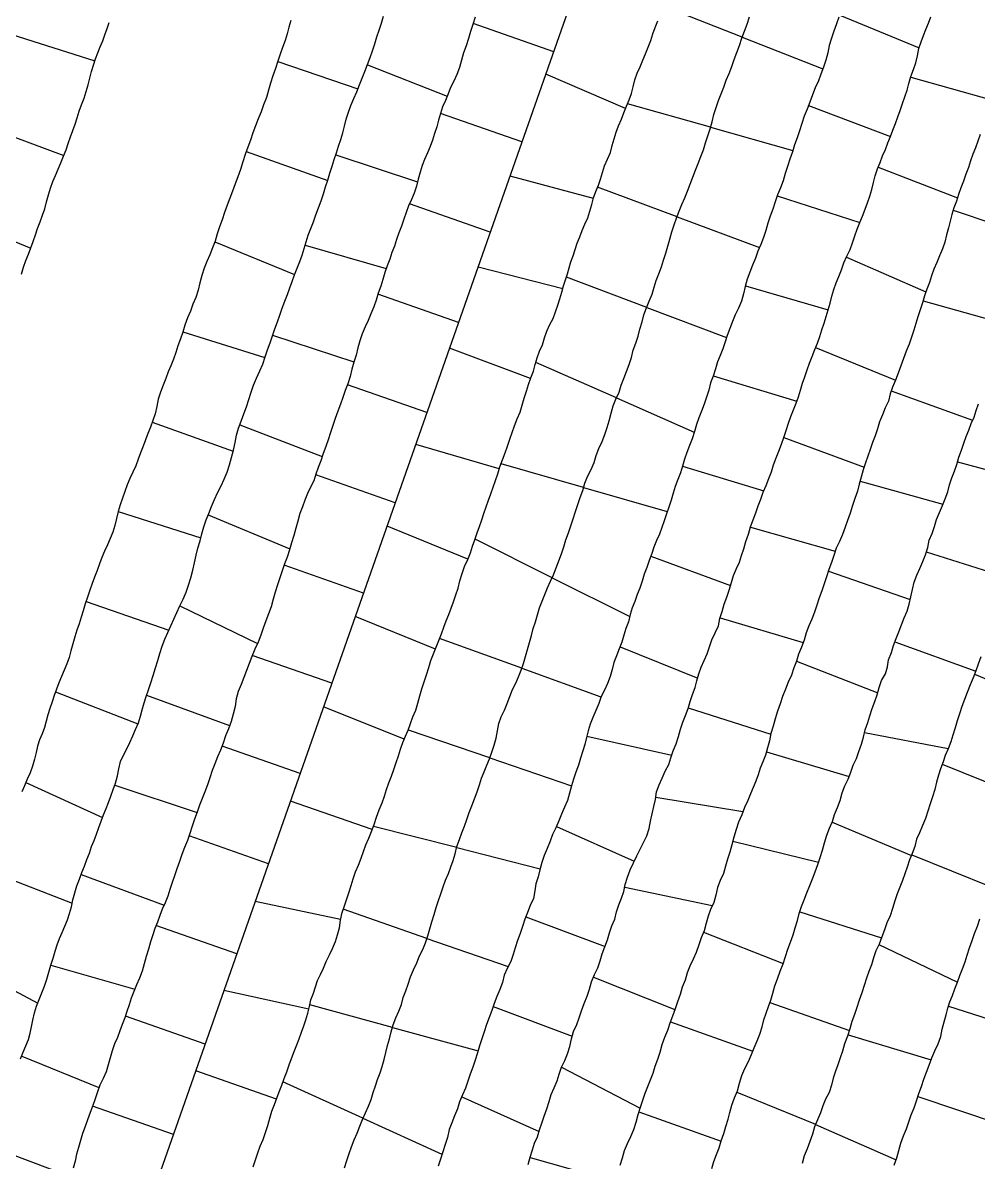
# Model space of a CAD drawing. Extents: x 703186 to 703989, y 1560402 to 1561368.
# Drawn here: x 703663.5 to 703713.5, y 1560472.9 to 1560532.5 of the extents above; entities that cross this region are included whole.
import ezdxf

# ---------------------------------------------------------------- set-up
doc = ezdxf.new("R2010")
doc.units = 0
doc.layers.add('10124_2002_REAL', color=30, linetype='Continuous')
doc.layers.add('AGROCAD PLL', color=7, linetype='Continuous')

msp = doc.modelspace()

# ---------------------------------------------------------------- linework, layer by layer
at = {"layer": '10124_2002_REAL'}
for points in [[(703658.1094, 1560436.6148), (703714.2042, 1560596.3042)], [(703663.3751, 1560478.3116), (703663.5139, 1560478.6504), (703663.649, 1560478.9878), (703663.7787, 1560479.3167), (703663.8746, 1560479.6564), (703663.942, 1560479.9863), (703664.0176, 1560480.3326), (703664.0977, 1560480.7073), (703664.2117, 1560481.0592), (703664.3369, 1560481.413), (703664.4806, 1560481.7644), (703664.6142, 1560482.1136), (703664.7392, 1560482.4634), (703664.8543, 1560482.8333), (703664.9613, 1560483.2053), (703665.0703, 1560483.5703), (703665.185, 1560483.9336), (703665.2886, 1560484.2705), (703665.4142, 1560484.5989), (703665.5542, 1560484.9186), (703665.6904, 1560485.2374), (703665.8207, 1560485.5757), (703665.9364, 1560485.9097), (703666.0327, 1560486.2575), (703666.11, 1560486.6237), (703666.2141, 1560486.9897), (703666.312, 1560487.3441), (703666.452, 1560487.6942), (703666.58, 1560488.041), (703666.7074, 1560488.3882), (703666.8425, 1560488.7251), (703666.9685, 1560489.0674), (703667.0771, 1560489.4003), (703667.218, 1560489.7251), (703667.3461, 1560490.0578), (703667.465, 1560490.397), (703667.5843, 1560490.7293), (703667.7041, 1560491.0561), (703667.8401, 1560491.3933), (703667.9652, 1560491.7029), (703668.0926, 1560492.0393), (703668.2181, 1560492.3857), (703668.3318, 1560492.7281), (703668.4408, 1560493.1009), (703668.517, 1560493.4774), (703668.5949, 1560493.8453), (703668.7546, 1560494.1843), (703668.9277, 1560494.5104), (703669.0763, 1560494.8488), (703669.2452, 1560495.1959), (703669.3839, 1560495.5309), (703669.5332, 1560495.8798), (703669.6428, 1560496.2252), (703669.7304, 1560496.5616), (703669.8351, 1560496.9129), (703669.9317, 1560497.2518), (703670.0598, 1560497.6031), (703670.1917, 1560497.9743), (703670.3044, 1560498.3584), (703670.4208, 1560498.7499), (703670.5521, 1560499.133), (703670.6576, 1560499.5048), (703670.7745, 1560499.883), (703670.9164, 1560500.2468), (703671.0789, 1560500.601), (703671.2217, 1560500.9542), (703671.3828, 1560501.2922), (703671.5405, 1560501.6456), (703671.7065, 1560501.9896), (703671.8766, 1560502.3408), (703672.0289, 1560502.7106), (703672.1519, 1560503.0806), (703672.2795, 1560503.4605), (703672.3753, 1560503.8531), (703672.4667, 1560504.2404), (703672.5549, 1560504.6334), (703672.6458, 1560505.0079), (703672.7566, 1560505.3874), (703672.8555, 1560505.7561), (703672.9563, 1560506.1214), (703673.0783, 1560506.4846), (703673.221, 1560506.827), (703673.363, 1560507.1852), (703673.5095, 1560507.5489), (703673.666, 1560507.9094), (703673.8533, 1560508.2705), (703674.0204, 1560508.6215), (703674.1798, 1560508.9896), (703674.2976, 1560509.3702), (703674.4084, 1560509.7452), (703674.5036, 1560510.1347), (703674.59, 1560510.53), (703674.6689, 1560510.9118), (703674.7757, 1560511.2897), (703674.9152, 1560511.6539), (703675.0453, 1560512.0304), (703675.1798, 1560512.4015), (703675.3044, 1560512.7815), (703675.4262, 1560513.1649), (703675.5584, 1560513.5308), (703675.7119, 1560513.9019), (703675.8864, 1560514.2738), (703676.0356, 1560514.6354), (703676.1634, 1560515.0149), (703676.2884, 1560515.379), (703676.4317, 1560515.7399), (703676.5392, 1560516.1069), (703676.6616, 1560516.4785), (703676.8, 1560516.8371), (703676.9239, 1560517.1925), (703677.0525, 1560517.5575), (703677.1987, 1560517.9156), (703677.3253, 1560518.2644), (703677.4492, 1560518.6136), (703677.5746, 1560518.959), (703677.6952, 1560519.2986), (703677.836, 1560519.6535), (703677.9699, 1560519.9917), (703678.0896, 1560520.3274), (703678.2007, 1560520.6739), (703678.3, 1560521.0227), (703678.4121, 1560521.3696), (703678.5431, 1560521.7191), (703678.6887, 1560522.0717), (703678.8208, 1560522.4341), (703678.9524, 1560522.8029), (703679.0856, 1560523.1641), (703679.2058, 1560523.5386), (703679.3229, 1560523.8959), (703679.4396, 1560524.2527), (703679.5466, 1560524.6081), (703679.6601, 1560524.9744), (703679.7755, 1560525.3295), (703679.8924, 1560525.6832), (703680.0037, 1560526.0344), (703680.119, 1560526.3701), (703680.223, 1560526.716), (703680.3103, 1560527.0743), (703680.4073, 1560527.4353), (703680.5142, 1560527.7995), (703680.6462, 1560528.1586), (703680.8043, 1560528.5135), (703680.9491, 1560528.871), (703681.0939, 1560529.2317), (703681.2432, 1560529.5894), (703681.3768, 1560529.9391), (703681.5153, 1560530.2914), (703681.6505, 1560530.6566), (703681.7829, 1560531.0096), (703681.9024, 1560531.3711), (703682.0029, 1560531.7404), (703682.12, 1560532.0966), (703682.2459, 1560532.4554), (703682.345, 1560532.8163)], [(703687.1379, 1560532.7652), (703687.0309, 1560532.3933), (703686.9101, 1560532.0161), (703686.7931, 1560531.6498), (703686.6678, 1560531.2769), (703686.5415, 1560530.9041), (703686.4388, 1560530.5171), (703686.3232, 1560530.1406), (703686.1836, 1560529.778), (703686.0328, 1560529.4307), (703685.8567, 1560529.102), (703685.7321, 1560528.7621), (703685.5963, 1560528.4206), (703685.4409, 1560528.0874), (703685.3302, 1560527.7425), (703685.2365, 1560527.392), (703685.1406, 1560527.0424), (703685.0236, 1560526.6928), (703684.9121, 1560526.3438), (703684.7964, 1560526.0042), (703684.6513, 1560525.6811), (703684.5041, 1560525.3354), (703684.3788, 1560525.014), (703684.2609, 1560524.6694), (703684.164, 1560524.3018), (703684.0696, 1560523.933), (703683.954, 1560523.5756), (703683.822, 1560523.2321), (703683.666, 1560522.8993), (703683.5445, 1560522.557), (703683.413, 1560522.2034), (703683.2917, 1560521.8405), (703683.1584, 1560521.4973), (703683.0382, 1560521.1411), (703682.9204, 1560520.7972), (703682.7945, 1560520.4611), (703682.6759, 1560520.111), (703682.5372, 1560519.7743), (703682.4165, 1560519.4226), (703682.3174, 1560519.0644), (703682.2124, 1560518.6988), (703682.0757, 1560518.3389), (703681.9689, 1560517.9736), (703681.8466, 1560517.6186), (703681.6935, 1560517.2622), (703681.5557, 1560516.9129), (703681.3984, 1560516.5764), (703681.2328, 1560516.2185), (703681.1108, 1560515.8537), (703681.0093, 1560515.4848), (703680.9174, 1560515.1063), (703680.8036, 1560514.7412), (703680.6971, 1560514.3663), (703680.6127, 1560513.9774), (703680.488, 1560513.606), (703680.3495, 1560513.2482), (703680.223, 1560512.8888), (703680.099, 1560512.5295), (703679.9582, 1560512.163), (703679.8289, 1560511.7946), (703679.7102, 1560511.4164), (703679.5791, 1560511.0481), (703679.4537, 1560510.6758), (703679.3282, 1560510.318), (703679.1885, 1560509.95), (703679.0667, 1560509.5799), (703678.9399, 1560509.227), (703678.8179, 1560508.8751), (703678.7039, 1560508.5303), (703678.5382, 1560508.1923), (703678.3691, 1560507.8588), (703678.2358, 1560507.5169), (703678.107, 1560507.1721), (703677.9786, 1560506.8143), (703677.8722, 1560506.426), (703677.769, 1560506.0467), (703677.6615, 1560505.6698), (703677.5445, 1560505.291), (703677.4369, 1560504.9145), (703677.3162, 1560504.5356), (703677.1778, 1560504.1861), (703677.0499, 1560503.8228), (703676.9267, 1560503.455), (703676.8112, 1560503.0862), (703676.6901, 1560502.7076), (703676.5753, 1560502.3336), (703676.4708, 1560501.9469), (703676.3378, 1560501.5755), (703676.2003, 1560501.2084), (703676.0664, 1560500.8309), (703675.9345, 1560500.4585), (703675.7893, 1560500.0862), (703675.6255, 1560499.7199), (703675.4642, 1560499.3505), (703675.3332, 1560498.98), (703675.195, 1560498.6108), (703675.0422, 1560498.2506), (703674.9073, 1560497.8816), (703674.7552, 1560497.5142), (703674.645, 1560497.122), (703674.5911, 1560496.723), (703674.4901, 1560496.3325), (703674.3805, 1560495.9452), (703674.2377, 1560495.5638), (703674.0945, 1560495.1995), (703673.9682, 1560494.8106), (703673.8219, 1560494.4469), (703673.6625, 1560494.0957), (703673.5366, 1560493.7368), (703673.3946, 1560493.3787), (703673.27, 1560493.0044), (703673.1478, 1560492.6372), (703673.0144, 1560492.2718), (703672.8726, 1560491.9111), (703672.734, 1560491.5615), (703672.6031, 1560491.1973), (703672.4752, 1560490.8342), (703672.3513, 1560490.4637), (703672.225, 1560490.0833), (703672.0933, 1560489.7174), (703671.9457, 1560489.3513), (703671.8069, 1560488.9838), (703671.6768, 1560488.6164), (703671.5437, 1560488.2491), (703671.4272, 1560487.883), (703671.3009, 1560487.5211), (703671.1824, 1560487.1634), (703671.0745, 1560486.8137), (703670.9315, 1560486.4613), (703670.7831, 1560486.1254), (703670.653, 1560485.7934), (703670.5265, 1560485.4593), (703670.3898, 1560485.1287), (703670.2826, 1560484.7855), (703670.1619, 1560484.4162), (703670.0544, 1560484.0385), (703669.9423, 1560483.6548), (703669.8337, 1560483.2729), (703669.7283, 1560482.8931), (703669.5932, 1560482.5244), (703669.4397, 1560482.173), (703669.2924, 1560481.8213), (703669.163, 1560481.4733), (703669.0463, 1560481.1287), (703668.9313, 1560480.7822), (703668.831, 1560480.4458), (703668.6894, 1560480.0962), (703668.5533, 1560479.7708), (703668.433, 1560479.4302), (703668.2877, 1560479.082), (703668.1667, 1560478.7296), (703668.0644, 1560478.3655), (703667.9571, 1560477.9923), (703667.8405, 1560477.6336), (703667.6823, 1560477.2833), (703667.5178, 1560476.9271), (703667.3905, 1560476.5796), (703667.2788, 1560476.2222), (703667.1466, 1560475.8683), (703667.0076, 1560475.4959), (703666.8774, 1560475.1227), (703666.7537, 1560474.7604), (703666.6105, 1560474.3982), (703666.5053, 1560474.0303), (703666.4057, 1560473.6779), (703666.3026, 1560473.3184), (703666.2181, 1560472.9497), (703666.1221, 1560472.5848)], [(703680.3143, 1560472.6023), (703680.4266, 1560472.9819), (703680.5529, 1560473.351), (703680.6797, 1560473.7111), (703680.8217, 1560474.0716), (703680.9827, 1560474.4197), (703681.1088, 1560474.785), (703681.2447, 1560475.1328), (703681.4036, 1560475.483), (703681.5628, 1560475.837), (703681.7054, 1560476.1854), (703681.8099, 1560476.5457), (703681.9278, 1560476.8969), (703682.0378, 1560477.234), (703682.1727, 1560477.5774), (703682.2902, 1560477.9098), (703682.39, 1560478.2671), (703682.4737, 1560478.6308), (703682.5642, 1560478.9951), (703682.6664, 1560479.3535), (703682.754, 1560479.7227), (703682.8519, 1560480.0832), (703682.9918, 1560480.4436), (703683.1586, 1560480.7935), (703683.3012, 1560481.1516), (703683.3884, 1560481.5152), (703683.5147, 1560481.8699), (703683.6408, 1560482.2175), (703683.7689, 1560482.5971), (703683.916, 1560482.9668), (703684.0866, 1560483.3274), (703684.2373, 1560483.6874), (703684.4039, 1560484.0281), (703684.5471, 1560484.3796), (703684.6718, 1560484.7385), (703684.7821, 1560485.1068), (703684.8771, 1560485.4777), (703684.9984, 1560485.8466), (703685.1139, 1560486.2191), (703685.2195, 1560486.5856), (703685.3576, 1560486.9322), (703685.4721, 1560487.3046), (703685.5886, 1560487.648), (703685.7483, 1560487.9948), (703685.8666, 1560488.3396), (703685.9938, 1560488.6819), (703686.0987, 1560489.0329), (703686.1932, 1560489.4041), (703686.3184, 1560489.772), (703686.4552, 1560490.1244), (703686.5875, 1560490.466), (703686.7128, 1560490.8262), (703686.8314, 1560491.1832), (703686.9703, 1560491.5418), (703687.1079, 1560491.9048), (703687.2441, 1560492.2658), (703687.365, 1560492.6389), (703687.4789, 1560492.9782), (703687.6229, 1560493.3142), (703687.7582, 1560493.6539), (703687.8941, 1560493.9959), (703688.0136, 1560494.3441), (703688.1359, 1560494.7122), (703688.2374, 1560495.081), (703688.3077, 1560495.4595), (703688.3856, 1560495.8436), (703688.5137, 1560496.1964), (703688.6714, 1560496.5342), (703688.8275, 1560496.8839), (703688.9561, 1560497.2449), (703689.1057, 1560497.6106), (703689.2673, 1560497.9476), (703689.4097, 1560498.2887), (703689.5529, 1560498.6321), (703689.6782, 1560498.9777), (703689.78, 1560499.3475), (703689.8791, 1560499.7117), (703689.982, 1560500.0836), (703690.0843, 1560500.4496), (703690.1867, 1560500.8034), (703690.3027, 1560501.1614), (703690.3996, 1560501.5279), (703690.5047, 1560501.8843), (703690.6429, 1560502.244), (703690.7824, 1560502.591), (703690.9331, 1560502.9403), (703691.0789, 1560503.284), (703691.2466, 1560503.6197), (703691.3867, 1560503.9757), (703691.5228, 1560504.3394), (703691.6549, 1560504.7077), (703691.7869, 1560505.0735), (703691.8957, 1560505.4481), (703692.0186, 1560505.8086), (703692.1477, 1560506.1778), (703692.2697, 1560506.5496), (703692.3963, 1560506.9169), (703692.5155, 1560507.2871), (703692.634, 1560507.6605), (703692.7728, 1560508.0275), (703692.8807, 1560508.402), (703693.0209, 1560508.763), (703693.2129, 1560509.1236), (703693.3703, 1560509.4814), (703693.4802, 1560509.8564), (703693.6205, 1560510.2268), (703693.7844, 1560510.5882), (703693.9212, 1560510.9453), (703694.0446, 1560511.3146), (703694.158, 1560511.6738), (703694.251, 1560512.0597), (703694.3588, 1560512.4414), (703694.5109, 1560512.8038), (703694.6687, 1560513.1625), (703694.7876, 1560513.5289), (703694.9172, 1560513.8855), (703695.0616, 1560514.2413), (703695.1949, 1560514.6164), (703695.3161, 1560514.9842), (703695.4035, 1560515.3595), (703695.5412, 1560515.7341), (703695.6632, 1560516.098), (703695.7616, 1560516.4582), (703695.8724, 1560516.8356), (703695.971, 1560517.208), (703696.1053, 1560517.5675), (703696.2419, 1560517.9295), (703696.3978, 1560518.2886), (703696.5149, 1560518.6538), (703696.6153, 1560519.0067), (703696.7575, 1560519.3575), (703696.8834, 1560519.712), (703696.9894, 1560520.0655), (703697.1099, 1560520.4319), (703697.2237, 1560520.8071), (703697.3216, 1560521.1695), (703697.425, 1560521.5455), (703697.5531, 1560521.9091), (703697.681, 1560522.2663), (703697.8145, 1560522.624), (703697.9607, 1560522.9725), (703698.1064, 1560523.3257), (703698.2499, 1560523.6823), (703698.3886, 1560524.0445), (703698.5268, 1560524.4122), (703698.6693, 1560524.7707), (703698.8074, 1560525.1237), (703698.9509, 1560525.4833), (703699.0845, 1560525.839), (703699.2003, 1560526.204), (703699.3117, 1560526.5636), (703699.4333, 1560526.9314), (703699.538, 1560527.3033), (703699.6228, 1560527.677), (703699.7435, 1560528.0474), (703699.8765, 1560528.4076), (703700.0128, 1560528.764), (703700.1481, 1560529.1193), (703700.2788, 1560529.4771), (703700.4296, 1560529.8328), (703700.5631, 1560530.197), (703700.6942, 1560530.5628), (703700.8351, 1560530.9258), (703700.9632, 1560531.2976), (703701.0841, 1560531.6736), (703701.23, 1560532.0464), (703701.3647, 1560532.411), (703701.4869, 1560532.7873)], [(703706.173, 1560532.7803), (703706.0378, 1560532.4164), (703705.9107, 1560532.0451), (703705.7834, 1560531.668), (703705.6576, 1560531.2937), (703705.5812, 1560530.9001), (703705.4928, 1560530.5155), (703705.3625, 1560530.1557), (703705.2208, 1560529.8007), (703705.0928, 1560529.439), (703704.9337, 1560529.0757), (703704.7818, 1560528.7123), (703704.6444, 1560528.3359), (703704.5016, 1560527.9594), (703704.3505, 1560527.5893), (703704.2245, 1560527.211), (703704.1047, 1560526.8367), (703703.9806, 1560526.4646), (703703.853, 1560526.0924), (703703.735, 1560525.7248), (703703.5937, 1560525.3479), (703703.4745, 1560524.9712), (703703.3664, 1560524.5919), (703703.2554, 1560524.2102), (703703.1076, 1560523.8419), (703702.9569, 1560523.4864), (703702.8372, 1560523.1148), (703702.7121, 1560522.7401), (703702.5784, 1560522.3684), (703702.4559, 1560522.0004), (703702.3454, 1560521.6152), (703702.2306, 1560521.2463), (703702.079, 1560520.893), (703701.9253, 1560520.5401), (703701.8011, 1560520.1732), (703701.6509, 1560519.8012), (703701.5118, 1560519.4353), (703701.379, 1560519.069), (703701.2681, 1560518.6881), (703701.1818, 1560518.3011), (703701.0721, 1560517.9182), (703700.9124, 1560517.5564), (703700.7517, 1560517.2091), (703700.5991, 1560516.8626), (703700.4678, 1560516.4989), (703700.3201, 1560516.1335), (703700.2138, 1560515.7897), (703700.0912, 1560515.4276), (703699.9553, 1560515.0905), (703699.8248, 1560514.747), (703699.7084, 1560514.3803), (703699.5941, 1560514.0059), (703699.449, 1560513.6555), (703699.3621, 1560513.2699), (703699.2368, 1560512.9001), (703699.1221, 1560512.5304), (703698.989, 1560512.1704), (703698.8497, 1560511.8274), (703698.7227, 1560511.4795), (703698.6165, 1560511.1101), (703698.4957, 1560510.7329), (703698.353, 1560510.3703), (703698.2151, 1560510.0169), (703698.0976, 1560509.6571), (703697.9892, 1560509.3005), (703697.8794, 1560508.9417), (703697.7477, 1560508.59), (703697.6118, 1560508.2286), (703697.506, 1560507.8766), (703697.3941, 1560507.5235), (703697.2661, 1560507.1544), (703697.1582, 1560506.7971), (703697.0346, 1560506.4329), (703696.8994, 1560506.0828), (703696.7796, 1560505.7415), (703696.6343, 1560505.4081), (703696.4975, 1560505.0623), (703696.3803, 1560504.7209), (703696.2472, 1560504.3574), (703696.116, 1560504.0006), (703695.9858, 1560503.6487), (703695.8855, 1560503.283), (703695.7577, 1560502.9238), (703695.6259, 1560502.5791), (703695.4886, 1560502.2252), (703695.3574, 1560501.8825), (703695.2573, 1560501.5323), (703695.1585, 1560501.155), (703695.0318, 1560500.8109), (703694.9192, 1560500.4585), (703694.819, 1560500.089), (703694.6769, 1560499.7361), (703694.5296, 1560499.3854), (703694.4028, 1560499.0249), (703694.3135, 1560498.6606), (703694.2001, 1560498.2974), (703694.0709, 1560497.9295), (703693.9042, 1560497.5809), (703693.7296, 1560497.2471), (703693.6053, 1560496.8793), (703693.4503, 1560496.5139), (703693.3047, 1560496.1522), (703693.162, 1560495.8085), (703693.0511, 1560495.4637), (703692.9713, 1560495.109), (703692.878, 1560494.7484), (703692.7758, 1560494.403), (703692.6592, 1560494.0324), (703692.5421, 1560493.6662), (703692.4118, 1560493.295), (703692.2886, 1560492.929), (703692.1752, 1560492.5729), (703692.0867, 1560492.1964), (703691.9669, 1560491.8072), (703691.82, 1560491.4607), (703691.6649, 1560491.0993), (703691.527, 1560490.7506), (703691.3669, 1560490.39), (703691.1839, 1560490.0357), (703691.0706, 1560489.679), (703690.9074, 1560489.3025), (703690.7537, 1560488.937), (703690.6339, 1560488.5698), (703690.5308, 1560488.1862), (703690.4321, 1560487.8221), (703690.3249, 1560487.4563), (703690.258, 1560487.0877), (703690.1989, 1560486.6863), (703690.0228, 1560486.328), (703689.8834, 1560485.962), (703689.751, 1560485.608), (703689.6282, 1560485.2246), (703689.5046, 1560484.8577), (703689.3676, 1560484.4925), (703689.2448, 1560484.1188), (703689.1369, 1560483.754), (703689.0088, 1560483.3923), (703688.8187, 1560483.0241), (703688.6661, 1560482.6745), (703688.5793, 1560482.2941), (703688.4286, 1560481.9297), (703688.2709, 1560481.5685), (703688.1478, 1560481.2008), (703688.0124, 1560480.8414), (703687.873, 1560480.4739), (703687.7457, 1560480.0933), (703687.6213, 1560479.7159), (703687.4865, 1560479.3505), (703687.3658, 1560478.9872), (703687.2703, 1560478.6195), (703687.1542, 1560478.2411), (703687.0233, 1560477.8723), (703686.8872, 1560477.5091), (703686.7642, 1560477.1453), (703686.6407, 1560476.779), (703686.4825, 1560476.4168), (703686.3219, 1560476.0585), (703686.2156, 1560475.6992), (703686.0596, 1560475.3229), (703685.9259, 1560474.9592), (703685.7886, 1560474.603), (703685.697, 1560474.1932), (703685.5708, 1560473.8193), (703685.4463, 1560473.4506), (703685.3264, 1560473.0644), (703685.2188, 1560472.6896)], [(703689.9183, 1560472.7779), (703690.028, 1560473.165), (703690.1354, 1560473.5398), (703690.2546, 1560473.9008), (703690.4125, 1560474.2333), (703690.5163, 1560474.5918), (703690.6354, 1560474.9451), (703690.7605, 1560475.3133), (703690.8864, 1560475.6973), (703691.007, 1560476.0699), (703691.1223, 1560476.4429), (703691.2776, 1560476.7962), (703691.4363, 1560477.1541), (703691.5374, 1560477.5131), (703691.6614, 1560477.8695), (703691.8433, 1560478.2175), (703691.9734, 1560478.5756), (703692.0928, 1560478.9517), (703692.186, 1560479.3545), (703692.2899, 1560479.7339), (703692.462, 1560480.0932), (703692.5875, 1560480.4561), (703692.7105, 1560480.819), (703692.8469, 1560481.2055), (703693.0015, 1560481.575), (703693.1248, 1560481.9444), (703693.2362, 1560482.3389), (703693.3872, 1560482.7198), (703693.5681, 1560483.0567), (703693.6851, 1560483.4331), (703693.7907, 1560483.7964), (703693.9307, 1560484.1611), (703694.0714, 1560484.5336), (703694.1703, 1560484.8921), (703694.2924, 1560485.2608), (703694.4458, 1560485.6146), (703694.5447, 1560485.9872), (703694.6622, 1560486.3523), (703694.7935, 1560486.7022), (703694.9215, 1560487.0538), (703694.9989, 1560487.4204), (703695.1116, 1560487.8089), (703695.2478, 1560488.183), (703695.4228, 1560488.552), (703695.6044, 1560488.9122), (703695.7782, 1560489.2694), (703695.9568, 1560489.6229), (703696.1225, 1560489.9734), (703696.2436, 1560490.3438), (703696.3213, 1560490.7259), (703696.3941, 1560491.1082), (703696.497, 1560491.4932), (703696.57, 1560491.8722), (703696.6337, 1560492.2597), (703696.773, 1560492.633), (703696.9331, 1560492.9836), (703697.0902, 1560493.3534), (703697.2748, 1560493.6961), (703697.3742, 1560494.0499), (703697.5094, 1560494.4129), (703697.6623, 1560494.7682), (703697.7789, 1560495.1518), (703697.8884, 1560495.537), (703698.0062, 1560495.9021), (703698.1524, 1560496.2631), (703698.2786, 1560496.6255), (703698.3967, 1560496.9941), (703698.5195, 1560497.3598), (703698.6494, 1560497.716), (703698.7459, 1560498.0761), (703698.8446, 1560498.4303), (703698.9721, 1560498.7848), (703699.1289, 1560499.1368), (703699.2756, 1560499.4856), (703699.4024, 1560499.8452), (703699.5309, 1560500.2218), (703699.6995, 1560500.5812), (703699.8654, 1560500.9447), (703699.9471, 1560501.3216), (703700.0578, 1560501.6926), (703700.1687, 1560502.0842), (703700.3038, 1560502.4535), (703700.4338, 1560502.8201), (703700.5496, 1560503.2187), (703700.6482, 1560503.5853), (703700.8143, 1560503.9376), (703700.978, 1560504.2765), (703701.0803, 1560504.6219), (703701.1985, 1560504.9777), (703701.3088, 1560505.3551), (703701.4376, 1560505.7326), (703701.5496, 1560506.1315), (703701.6881, 1560506.4935), (703701.8247, 1560506.8552), (703701.9426, 1560507.2246), (703702.0837, 1560507.5755), (703702.2134, 1560507.9417), (703702.3637, 1560508.2879), (703702.509, 1560508.6486), (703702.6392, 1560509.0002), (703702.7437, 1560509.361), (703702.8868, 1560509.7244), (703703.0214, 1560510.0721), (703703.1598, 1560510.437), (703703.2932, 1560510.7991), (703703.4166, 1560511.1625), (703703.534, 1560511.5363), (703703.6578, 1560511.8897), (703703.7964, 1560512.2464), (703703.93, 1560512.5857), (703704.0488, 1560512.9175), (703704.1588, 1560513.2713), (703704.273, 1560513.6275), (703704.3785, 1560513.9727), (703704.5102, 1560514.3318), (703704.6291, 1560514.6797), (703704.7677, 1560515.0379), (703704.9034, 1560515.3876), (703705.0412, 1560515.7259), (703705.1633, 1560516.0777), (703705.2836, 1560516.4203), (703705.3914, 1560516.7643), (703705.5047, 1560517.1226), (703705.6104, 1560517.4642), (703705.7081, 1560517.8243), (703705.8038, 1560518.1784), (703705.9082, 1560518.533), (703706.0319, 1560518.8763), (703706.1708, 1560519.2205), (703706.2985, 1560519.5694), (703706.4332, 1560519.9233), (703706.5851, 1560520.269), (703706.7495, 1560520.6232), (703706.8731, 1560520.9801), (703707.0011, 1560521.3359), (703707.1283, 1560521.6868), (703707.2654, 1560522.0318), (703707.4082, 1560522.3643), (703707.5406, 1560522.7246), (703707.6697, 1560523.0661), (703707.7865, 1560523.411), (703707.8864, 1560523.767), (703707.9732, 1560524.1312), (703708.0645, 1560524.4752), (703708.1888, 1560524.8356), (703708.3223, 1560525.1773), (703708.4518, 1560525.5157), (703708.6086, 1560525.8574), (703708.7246, 1560526.2042), (703708.8622, 1560526.5338), (703708.9895, 1560526.864), (703709.1318, 1560527.2058), (703709.2583, 1560527.5541), (703709.3686, 1560527.8983), (703709.4885, 1560528.2589), (703709.6103, 1560528.6059), (703709.7394, 1560528.9482), (703709.8334, 1560529.3123), (703709.9338, 1560529.6723), (703710.0707, 1560530.0326), (703710.1935, 1560530.3882), (703710.2798, 1560530.7556), (703710.354, 1560531.1306), (703710.4623, 1560531.4771), (703710.5874, 1560531.8167), (703710.7217, 1560532.1313), (703710.8566, 1560532.4543), (703710.9797, 1560532.7858)], [(703663.4233, 1560519.3355), (703663.5323, 1560519.6923), (703663.64, 1560520.0421), (703663.7777, 1560520.3846), (703663.9131, 1560520.7108), (703664.0293, 1560521.0452), (703664.1451, 1560521.3896), (703664.2644, 1560521.7224), (703664.3937, 1560522.0707), (703664.5246, 1560522.4111), (703664.6314, 1560522.7581), (703664.7308, 1560523.1231), (703664.8367, 1560523.4828), (703664.9389, 1560523.8338), (703665.0649, 1560524.1724), (703665.2057, 1560524.4939), (703665.3408, 1560524.8294), (703665.4819, 1560525.1551), (703665.6178, 1560525.5007), (703665.7466, 1560525.8427), (703665.8653, 1560526.1749), (703665.9747, 1560526.5138), (703666.0967, 1560526.8533), (703666.2192, 1560527.1798), (703666.3299, 1560527.5151), (703666.4388, 1560527.853), (703666.565, 1560528.1935), (703666.6899, 1560528.5365), (703666.8041, 1560528.8915), (703666.8979, 1560529.2427), (703666.9987, 1560529.5883), (703667.0878, 1560529.9325), (703667.1859, 1560530.2632), (703667.2894, 1560530.5931), (703667.4109, 1560530.91), (703667.5393, 1560531.2227), (703667.676, 1560531.54), (703667.7847, 1560531.8537), (703667.8926, 1560532.1717), (703668.0034, 1560532.4996)], [(703677.5031, 1560532.5988), (703677.3974, 1560532.251), (703677.3136, 1560531.8982), (703677.2064, 1560531.5452), (703677.0733, 1560531.184), (703676.9513, 1560530.8333), (703676.8216, 1560530.4631), (703676.6944, 1560530.0916), (703676.5562, 1560529.7127), (703676.4358, 1560529.3274), (703676.3346, 1560528.947), (703676.2273, 1560528.5696), (703676.0822, 1560528.1925), (703675.952, 1560527.8236), (703675.8042, 1560527.4524), (703675.6564, 1560527.084), (703675.5201, 1560526.7221), (703675.3916, 1560526.3467), (703675.2546, 1560525.9688), (703675.1227, 1560525.595), (703674.992, 1560525.2078), (703674.871, 1560524.8096), (703674.7313, 1560524.4302), (703674.591, 1560524.0573), (703674.4542, 1560523.681), (703674.3085, 1560523.3131), (703674.1677, 1560522.9426), (703674.0348, 1560522.5622), (703673.9073, 1560522.1835), (703673.77, 1560521.8127), (703673.658, 1560521.442), (703673.549, 1560521.0653), (703673.4027, 1560520.7086), (703673.2616, 1560520.3531), (703673.1112, 1560519.9944), (703672.9672, 1560519.6398), (703672.844, 1560519.2633), (703672.7407, 1560518.8788), (703672.6557, 1560518.491), (703672.5393, 1560518.1189), (703672.3852, 1560517.7609), (703672.2496, 1560517.4002), (703672.1028, 1560517.0454), (703671.9643, 1560516.6741), (703671.8498, 1560516.3083), (703671.7324, 1560515.9487), (703671.6023, 1560515.5862), (703671.4974, 1560515.2373), (703671.36, 1560514.887), (703671.2254, 1560514.5502), (703671.0942, 1560514.2238), (703670.9627, 1560513.8806), (703670.8204, 1560513.5278), (703670.6858, 1560513.1672), (703670.5713, 1560512.8005), (703670.4925, 1560512.4154), (703670.414, 1560512.0321), (703670.2855, 1560511.6763), (703670.1607, 1560511.3271), (703670.0262, 1560510.9999), (703669.9116, 1560510.6699), (703669.7882, 1560510.3366), (703669.6375, 1560509.9936), (703669.5283, 1560509.6536), (703669.3919, 1560509.3188), (703669.2388, 1560508.9743), (703669.082, 1560508.6455), (703668.9467, 1560508.3109), (703668.8215, 1560507.9637), (703668.6967, 1560507.6171), (703668.5828, 1560507.2714), (703668.4712, 1560506.9218), (703668.3839, 1560506.5609), (703668.3047, 1560506.189), (703668.188, 1560505.8393), (703668.0509, 1560505.5082), (703667.9103, 1560505.1753), (703667.7542, 1560504.8561), (703667.6207, 1560504.5205), (703667.5024, 1560504.1856), (703667.3755, 1560503.8419), (703667.2389, 1560503.4968), (703667.1082, 1560503.158), (703666.9889, 1560502.8032), (703666.8754, 1560502.4494), (703666.7526, 1560502.096), (703666.6451, 1560501.7381), (703666.5317, 1560501.4023), (703666.4281, 1560501.059), (703666.3191, 1560500.7144), (703666.2088, 1560500.3769), (703666.1009, 1560500.0136), (703665.9993, 1560499.6478), (703665.9049, 1560499.2925), (703665.7872, 1560498.9552), (703665.6565, 1560498.6253), (703665.507, 1560498.2998), (703665.3762, 1560497.9737), (703665.256, 1560497.6416), (703665.1272, 1560497.3079), (703665.0154, 1560496.9659), (703664.9033, 1560496.6236), (703664.8008, 1560496.2925), (703664.7109, 1560495.9631), (703664.6169, 1560495.6292), (703664.4935, 1560495.3049), (703664.3653, 1560494.9863), (703664.2605, 1560494.6516), (703664.1902, 1560494.3152), (703664.1052, 1560493.9707), (703663.9984, 1560493.6158), (703663.8683, 1560493.2629), (703663.724, 1560492.9295), (703663.5696, 1560492.5888), (703663.4281, 1560492.269)], [(703675.5402, 1560472.6641), (703675.6624, 1560473.0271), (703675.7847, 1560473.3895), (703675.9077, 1560473.7392), (703676.0549, 1560474.0968), (703676.1859, 1560474.4605), (703676.2978, 1560474.8248), (703676.3984, 1560475.1983), (703676.5057, 1560475.5705), (703676.6563, 1560475.9118), (703676.7729, 1560476.2446), (703676.8964, 1560476.5769), (703677.0342, 1560476.9361), (703677.1558, 1560477.2813), (703677.2895, 1560477.6199), (703677.4094, 1560477.9881), (703677.5414, 1560478.3218), (703677.684, 1560478.6829), (703677.816, 1560479.0348), (703677.9351, 1560479.3581), (703678.0545, 1560479.6996), (703678.179, 1560480.0324), (703678.2845, 1560480.3476), (703678.401, 1560480.6859), (703678.4787, 1560481.04), (703678.5568, 1560481.3976), (703678.6953, 1560481.7337), (703678.8002, 1560482.075), (703678.897, 1560482.4016), (703679.0512, 1560482.7113), (703679.2097, 1560483.0464), (703679.3562, 1560483.3916), (703679.5296, 1560483.7408), (703679.6899, 1560484.0829), (703679.8351, 1560484.4469), (703679.9513, 1560484.7919), (703680.042, 1560485.162), (703680.1013, 1560485.5594), (703680.1837, 1560485.9526), (703680.3099, 1560486.3116), (703680.4271, 1560486.6685), (703680.5507, 1560487.0318), (703680.6597, 1560487.3705), (703680.7658, 1560487.7249), (703680.8878, 1560488.0885), (703681.0399, 1560488.4393), (703681.1757, 1560488.7928), (703681.3049, 1560489.1513), (703681.4318, 1560489.5032), (703681.576, 1560489.8458), (703681.7296, 1560490.194), (703681.8572, 1560490.5656), (703681.9872, 1560490.9465), (703682.1299, 1560491.3213), (703682.2744, 1560491.6852), (703682.4065, 1560492.0404), (703682.5039, 1560492.3909), (703682.6287, 1560492.7438), (703682.7701, 1560493.0913), (703682.8851, 1560493.4365), (703683.0063, 1560493.8005), (703683.1346, 1560494.1481), (703683.2464, 1560494.496), (703683.3672, 1560494.8507), (703683.4965, 1560495.1732), (703683.6478, 1560495.486), (703683.7572, 1560495.8385), (703683.8866, 1560496.1911), (703684.037, 1560496.5408), (703684.1526, 1560496.9039), (703684.2512, 1560497.2796), (703684.3521, 1560497.6512), (703684.4752, 1560498.0267), (703684.6017, 1560498.391), (703684.7262, 1560498.7598), (703684.8356, 1560499.13), (703684.9706, 1560499.4795), (703685.1127, 1560499.8304), (703685.246, 1560500.1813), (703685.383, 1560500.5326), (703685.5081, 1560500.8755), (703685.6275, 1560501.215), (703685.7674, 1560501.5467), (703685.8943, 1560501.8674), (703686.019, 1560502.2023), (703686.1425, 1560502.5608), (703686.2509, 1560502.9132), (703686.3393, 1560503.2963), (703686.4611, 1560503.6811), (703686.5895, 1560504.054), (703686.7544, 1560504.408), (703686.8968, 1560504.7555), (703687.0109, 1560505.1055), (703687.1366, 1560505.451), (703687.2503, 1560505.8015), (703687.3737, 1560506.1378), (703687.4879, 1560506.4896), (703687.5977, 1560506.8287), (703687.7151, 1560507.1736), (703687.8365, 1560507.5119), (703687.9663, 1560507.8493), (703688.0915, 1560508.1922), (703688.2168, 1560508.5374), (703688.3347, 1560508.8976), (703688.4425, 1560509.2664), (703688.5713, 1560509.6328), (703688.7067, 1560509.9927), (703688.8338, 1560510.3408), (703688.96, 1560510.6989), (703689.0783, 1560511.0504), (703689.2023, 1560511.3979), (703689.3459, 1560511.764), (703689.4909, 1560512.116), (703689.6096, 1560512.4798), (703689.704, 1560512.8473), (703689.8301, 1560513.2097), (703689.9331, 1560513.5676), (703690.0655, 1560513.9179), (703690.1942, 1560514.2591), (703690.2886, 1560514.608), (703690.3862, 1560514.9578), (703690.5182, 1560515.3109), (703690.6654, 1560515.6481), (703690.774, 1560516.007), (703690.8991, 1560516.3571), (703691.0433, 1560516.7016), (703691.2167, 1560517.0235), (703691.3471, 1560517.3734), (703691.4697, 1560517.7079), (703691.5738, 1560518.0415), (703691.6841, 1560518.3854), (703691.7691, 1560518.7164), (703691.8695, 1560519.0327), (703691.9754, 1560519.3459), (703692.0652, 1560519.6626), (703692.1443, 1560519.9732), (703692.263, 1560520.2999), (703692.368, 1560520.6288), (703692.4882, 1560520.9609), (703692.6109, 1560521.2912), (703692.7347, 1560521.6205), (703692.8824, 1560521.9437), (703693.0304, 1560522.2777), (703693.1466, 1560522.6229), (703693.2429, 1560522.9818), (703693.3367, 1560523.3321), (703693.457, 1560523.6615), (703693.5921, 1560523.9831), (703693.6972, 1560524.3097), (703693.8062, 1560524.6484), (703693.9182, 1560524.9967), (703694.0651, 1560525.3498), (703694.2175, 1560525.6954), (703694.3068, 1560526.0609), (703694.4146, 1560526.4112), (703694.5164, 1560526.7569), (703694.6497, 1560527.0979), (703694.7955, 1560527.434), (703694.912, 1560527.7786), (703695.0555, 1560528.1138), (703695.1975, 1560528.4523), (703695.3185, 1560528.7821), (703695.4152, 1560529.1304), (703695.4978, 1560529.4994), (703695.617, 1560529.8527), (703695.7683, 1560530.1841), (703695.9227, 1560530.5174), (703696.0617, 1560530.8574), (703696.1925, 1560531.1965), (703696.3279, 1560531.5465), (703696.4434, 1560531.8951), (703696.5608, 1560532.2359), (703696.7049, 1560532.5747)], [(703713.5607, 1560526.6329), (703713.4358, 1560526.2827), (703713.3124, 1560525.9428), (703713.1774, 1560525.6061), (703713.0576, 1560525.2542), (703712.9396, 1560524.9039), (703712.8076, 1560524.558), (703712.6814, 1560524.2055), (703712.5529, 1560523.8561), (703712.422, 1560523.5041), (703712.3152, 1560523.1497), (703712.1872, 1560522.8099), (703712.0687, 1560522.4576), (703711.9813, 1560522.1134), (703711.899, 1560521.7614), (703711.7977, 1560521.388), (703711.7043, 1560521.0152), (703711.5816, 1560520.6596), (703711.4269, 1560520.301), (703711.2895, 1560519.9485), (703711.1383, 1560519.5966), (703711.0119, 1560519.245), (703710.9022, 1560518.8998), (703710.7686, 1560518.5453), (703710.6384, 1560518.1993), (703710.5378, 1560517.8376), (703710.4162, 1560517.4764), (703710.2982, 1560517.1094), (703710.1896, 1560516.759), (703710.0804, 1560516.4022), (703709.9711, 1560516.0392), (703709.8471, 1560515.6714), (703709.6873, 1560515.3016), (703709.5423, 1560514.9264), (703709.4045, 1560514.55), (703709.2684, 1560514.1632), (703709.1365, 1560513.7942), (703708.9787, 1560513.4325), (703708.8488, 1560513.0732), (703708.7552, 1560512.6966), (703708.5963, 1560512.3438), (703708.4425, 1560511.9715), (703708.3001, 1560511.6075), (703708.1944, 1560511.2411), (703708.0569, 1560510.8849), (703707.9244, 1560510.5268), (703707.8086, 1560510.1661), (703707.686, 1560509.8128), (703707.5634, 1560509.4633), (703707.4385, 1560509.1073), (703707.3373, 1560508.7248), (703707.2327, 1560508.349), (703707.1334, 1560507.9846), (703706.9997, 1560507.6121), (703706.878, 1560507.2393), (703706.7565, 1560506.8387), (703706.6145, 1560506.4619), (703706.4902, 1560506.1006), (703706.3487, 1560505.7235), (703706.1917, 1560505.3527), (703706.0245, 1560505.0075), (703705.9001, 1560504.6269), (703705.7733, 1560504.2585), (703705.6485, 1560503.892), (703705.5176, 1560503.5141), (703705.4051, 1560503.1462), (703705.2706, 1560502.7779), (703705.1441, 1560502.4041), (703705.0217, 1560502.0189), (703704.9006, 1560501.6615), (703704.745, 1560501.2886), (703704.5912, 1560500.9449), (703704.4503, 1560500.5798), (703704.351, 1560500.1922), (703704.2148, 1560499.8354), (703704.0607, 1560499.4735), (703703.9429, 1560499.0963), (703703.8059, 1560498.7424), (703703.6835, 1560498.3618), (703703.5218, 1560498.0034), (703703.3701, 1560497.6398), (703703.222, 1560497.248), (703703.0911, 1560496.87), (703702.963, 1560496.4794), (703702.8336, 1560496.0864), (703702.7289, 1560495.7015), (703702.6128, 1560495.3253), (703702.5308, 1560494.9334), (703702.4394, 1560494.5651), (703702.3238, 1560494.1789), (703702.1843, 1560493.8382), (703702.0561, 1560493.4996), (703701.9412, 1560493.1532), (703701.8161, 1560492.8181), (703701.6833, 1560492.4864), (703701.5432, 1560492.1595), (703701.4144, 1560491.8106), (703701.2372, 1560491.4462), (703701.0849, 1560491.0606), (703700.921, 1560490.6837), (703700.7913, 1560490.2918), (703700.6741, 1560489.9015), (703700.5764, 1560489.4984), (703700.4729, 1560489.1206), (703700.3508, 1560488.7467), (703700.2368, 1560488.3809), (703700.1275, 1560487.9905), (703699.9655, 1560487.6257), (703699.819, 1560487.2583), (703699.7252, 1560486.863), (703699.6198, 1560486.4802), (703699.4597, 1560486.1189), (703699.3271, 1560485.7628), (703699.2265, 1560485.3926), (703699.1155, 1560485.0035), (703698.9711, 1560484.6377), (703698.8363, 1560484.2588), (703698.7106, 1560483.8732), (703698.5478, 1560483.5194), (703698.3708, 1560483.1562), (703698.2387, 1560482.7956), (703698.136, 1560482.428), (703697.9745, 1560482.0579), (703697.8617, 1560481.6749), (703697.7322, 1560481.291), (703697.5988, 1560480.9139), (703697.4627, 1560480.5429), (703697.3283, 1560480.1648), (703697.1957, 1560479.7897), (703697.0431, 1560479.4132), (703696.912, 1560479.0309), (703696.8115, 1560478.6428), (703696.685, 1560478.2639), (703696.5449, 1560477.9057), (703696.4327, 1560477.539), (703696.3018, 1560477.1834), (703696.1503, 1560476.8401), (703696.0115, 1560476.4887), (703695.8947, 1560476.1223), (703695.778, 1560475.7533), (703695.646, 1560475.3806), (703695.5513, 1560474.9824), (703695.4295, 1560474.5889), (703695.2696, 1560474.2221), (703695.0937, 1560473.8669), (703694.9431, 1560473.4995), (703694.8269, 1560473.1195), (703694.719, 1560472.7369)], [(703699.5146, 1560472.5701), (703699.6239, 1560472.9306), (703699.7614, 1560473.2992), (703699.902, 1560473.657), (703700.0114, 1560474.0174), (703700.1425, 1560474.3996), (703700.2633, 1560474.7706), (703700.374, 1560475.1438), (703700.4577, 1560475.5043), (703700.5623, 1560475.8833), (703700.7121, 1560476.2648), (703700.8646, 1560476.6398), (703700.9695, 1560477.0339), (703701.0939, 1560477.4275), (703701.2568, 1560477.8045), (703701.4392, 1560478.1735), (703701.5925, 1560478.5253), (703701.7397, 1560478.8847), (703701.8935, 1560479.2514), (703702.0295, 1560479.6004), (703702.1497, 1560479.9711), (703702.2445, 1560480.3443), (703702.369, 1560480.6972), (703702.4861, 1560481.051), (703702.6017, 1560481.3806), (703702.7161, 1560481.7429), (703702.8187, 1560482.1209), (703702.9546, 1560482.4961), (703703.0987, 1560482.8969), (703703.2462, 1560483.2817), (703703.3721, 1560483.6582), (703703.5014, 1560484.0373), (703703.6414, 1560484.4131), (703703.7742, 1560484.7842), (703703.881, 1560485.1571), (703703.9964, 1560485.5364), (703704.0972, 1560485.9089), (703704.2128, 1560486.276), (703704.3533, 1560486.6281), (703704.4947, 1560486.9912), (703704.6475, 1560487.3663), (703704.7792, 1560487.7182), (703704.9295, 1560488.091), (703705.0687, 1560488.4692), (703705.188, 1560488.83), (703705.3044, 1560489.2229), (703705.4173, 1560489.6062), (703705.5344, 1560489.9969), (703705.6841, 1560490.3658), (703705.8313, 1560490.7162), (703705.9393, 1560491.0871), (703706.0882, 1560491.4566), (703706.2406, 1560491.8191), (703706.3353, 1560492.2073), (703706.4802, 1560492.5733), (703706.66, 1560492.9292), (703706.7858, 1560493.2983), (703706.9089, 1560493.6653), (703707.0805, 1560494.0118), (703707.2066, 1560494.3797), (703707.3552, 1560494.7514), (703707.4633, 1560495.1253), (703707.5388, 1560495.515), (703707.6868, 1560495.8853), (703707.7893, 1560496.2406), (703707.9121, 1560496.6252), (703708.0396, 1560496.9989), (703708.1715, 1560497.3437), (703708.2794, 1560497.7235), (703708.4044, 1560498.0842), (703708.599, 1560498.4453), (703708.702, 1560498.7948), (703708.7627, 1560499.1676), (703708.9111, 1560499.5445), (703709.0293, 1560499.9208), (703709.1613, 1560500.2873), (703709.2954, 1560500.633), (703709.4411, 1560500.9928), (703709.5868, 1560501.3593), (703709.7333, 1560501.7093), (703709.8439, 1560502.0864), (703709.9306, 1560502.4669), (703710.019, 1560502.8528), (703710.1091, 1560503.2334), (703710.2403, 1560503.5896), (703710.4016, 1560503.9488), (703710.5633, 1560504.3068), (703710.6919, 1560504.6596), (703710.8136, 1560505.0444), (703710.8871, 1560505.4219), (703711.0392, 1560505.777), (703711.165, 1560506.1454), (703711.2721, 1560506.5113), (703711.4335, 1560506.872), (703711.5813, 1560507.2366), (703711.7192, 1560507.5819), (703711.8581, 1560507.9511), (703711.9596, 1560508.3149), (703712.076, 1560508.6802), (703712.2106, 1560509.0297), (703712.3288, 1560509.3861), (703712.4321, 1560509.7647), (703712.5802, 1560510.1254), (703712.7104, 1560510.4922), (703712.8263, 1560510.8511), (703712.9563, 1560511.1785), (703713.0828, 1560511.5259), (703713.2345, 1560511.8633), (703713.3558, 1560512.2004), (703713.4765, 1560512.5596)], [(703713.5879, 1560499.3187), (703713.4527, 1560498.948), (703713.335, 1560498.586), (703713.1867, 1560498.2252), (703713.028, 1560497.8569), (703712.8717, 1560497.4616), (703712.7293, 1560497.0882), (703712.5946, 1560496.7216), (703712.4789, 1560496.3456), (703712.3622, 1560495.98), (703712.243, 1560495.6053), (703712.1233, 1560495.2349), (703712.0139, 1560494.8732), (703711.8783, 1560494.5154), (703711.7323, 1560494.1679), (703711.6158, 1560493.8281), (703711.4743, 1560493.4776), (703711.3697, 1560493.1336), (703711.2763, 1560492.7734), (703711.1906, 1560492.3865), (703711.0687, 1560492.0073), (703710.9473, 1560491.6313), (703710.811, 1560491.2516), (703710.693, 1560490.8716), (703710.537, 1560490.4986), (703710.3787, 1560490.1242), (703710.234, 1560489.7873), (703710.1398, 1560489.4116), (703710.005, 1560489.0471), (703709.8659, 1560488.7051), (703709.7389, 1560488.3322), (703709.6186, 1560487.9738), (703709.4983, 1560487.6271), (703709.3536, 1560487.2748), (703709.2152, 1560486.9318), (703709.0893, 1560486.5624), (703708.9756, 1560486.1685), (703708.852, 1560485.7904), (703708.6754, 1560485.4188), (703708.5457, 1560485.0498), (703708.4202, 1560484.6875), (703708.2724, 1560484.3027), (703708.1032, 1560483.9507), (703707.9846, 1560483.5946), (703707.8721, 1560483.2282), (703707.7368, 1560482.8713), (703707.6066, 1560482.5204), (703707.4957, 1560482.1421), (703707.3608, 1560481.7609), (703707.2361, 1560481.3739), (703707.1054, 1560480.9918), (703706.9857, 1560480.6331), (703706.8459, 1560480.256), (703706.7416, 1560479.8686), (703706.6263, 1560479.4837), (703706.4574, 1560479.083), (703706.3511, 1560478.7107), (703706.226, 1560478.3566), (703706.1207, 1560477.9885), (703705.9923, 1560477.6566), (703705.8693, 1560477.3), (703705.7814, 1560476.9254), (703705.6557, 1560476.5527), (703705.4671, 1560476.2019), (703705.3284, 1560475.8464), (703705.1977, 1560475.4897), (703705.0453, 1560475.1108), (703704.8843, 1560474.7426), (703704.7929, 1560474.3617), (703704.6539, 1560473.9816), (703704.5071, 1560473.608), (703704.36, 1560473.2276), (703704.2476, 1560472.8282)], [(703709.0635, 1560472.754), (703709.1903, 1560473.1338), (703709.3004, 1560473.5188), (703709.401, 1560473.8942), (703709.5454, 1560474.2764), (703709.6984, 1560474.6411), (703709.8242, 1560475.0109), (703709.9455, 1560475.3812), (703710.1133, 1560475.7499), (703710.2246, 1560476.1177), (703710.3505, 1560476.4962), (703710.4904, 1560476.8651), (703710.6047, 1560477.2497), (703710.7421, 1560477.6165), (703710.8967, 1560477.9812), (703711.0351, 1560478.3511), (703711.1902, 1560478.7248), (703711.362, 1560479.0978), (703711.4907, 1560479.4773), (703711.5724, 1560479.8641), (703711.6669, 1560480.2482), (703711.7707, 1560480.6126), (703711.8687, 1560480.9547), (703711.977, 1560481.2934), (703712.1122, 1560481.6176), (703712.2352, 1560481.9609), (703712.369, 1560482.3167), (703712.4914, 1560482.665), (703712.6292, 1560483.0191), (703712.765, 1560483.3807), (703712.884, 1560483.7279), (703713.0013, 1560484.1133), (703713.1317, 1560484.4857), (703713.2631, 1560484.8586), (703713.4094, 1560485.2426), (703713.5332, 1560485.6219)]]:
    msp.add_lwpolyline(points, dxfattribs=at)
at = {"layer": 'AGROCAD PLL', "color": 5, "true_color": 0x0000ff}
for points in [[(703701.1066, 1560531.7311), (703696.9838, 1560533.3446)], [(703676.8205, 1560530.46), (703681.011, 1560529.0252)], [(703709.9228, 1560529.6328), (703714.1419, 1560528.4561)], [(703708.2276, 1560524.9348), (703712.3659, 1560523.318)], [(703697.7067, 1560522.3352), (703693.5513, 1560523.8861)], [(703678.2491, 1560520.844), (703682.49, 1560519.6367)], [(703684.6231, 1560512.0934), (703680.4675, 1560513.5532)], [(703694.5367, 1560512.8624), (703698.6046, 1560511.0728)], [(703694.5367, 1560512.8624), (703698.6046, 1560511.0728)], [(703682.966, 1560507.376), (703678.8055, 1560508.8375)], [(703697.9883, 1560509.2974), (703702.2374, 1560507.9971)], [(703681.3089, 1560502.6586), (703677.1539, 1560504.1182)], [(703696.33, 1560504.5835), (703700.5023, 1560503.0557)], [(703679.6518, 1560497.9412), (703675.4876, 1560499.404)], [(703694.7241, 1560499.8533), (703698.7854, 1560498.2179)], [(703689.5881, 1560498.7293), (703693.7238, 1560497.2298)], [(703689.5881, 1560498.7293), (703693.7238, 1560497.2298)], [(703677.9947, 1560493.2238), (703673.9074, 1560494.6595)], [(703663.6427, 1560492.7502), (703667.6581, 1560490.9305)], [(703676.3376, 1560488.5064), (703672.1827, 1560489.9658)], [(703661.9808, 1560488.0393), (703666.0725, 1560486.4462)], [(703689.7978, 1560485.733), (703693.9394, 1560484.184)], [(703688.0889, 1560481.0445), (703692.2224, 1560479.4873)], [(703702.5536, 1560481.2436), (703706.7162, 1560479.7837)], [(703673.0234, 1560479.0715), (703668.8576, 1560480.5349)], [(703663.4333, 1560478.4537), (703667.4711, 1560476.7995)], [(703686.4424, 1560476.3272), (703690.4931, 1560474.5116)], [(703700.8318, 1560476.5592), (703704.9469, 1560474.8857)]]:
    msp.add_lwpolyline(points, dxfattribs=at)
at = {"layer": 'AGROCAD PLL', "color": 3, "true_color": 0x00ff00}
for points in [[(703706.2108, 1560532.8725), (703710.3661, 1560531.1693)], [(703691.2515, 1560530.9631), (703687.0446, 1560532.4409)], [(703662.9218, 1560531.8657), (703667.259, 1560530.4962)], [(703701.1066, 1560531.7311), (703705.3314, 1560530.0777)], [(703701.1066, 1560531.7311), (703705.3314, 1560530.0777)], [(703681.5134, 1560530.2865), (703685.686, 1560528.6461)], [(703695.0074, 1560528.0014), (703690.8382, 1560529.7863)], [(703699.4571, 1560527.0161), (703695.1086, 1560528.2403)], [(703689.5944, 1560526.2457), (703685.3305, 1560527.7435)], [(703689.5944, 1560526.2457), (703685.3305, 1560527.7435)], [(703699.4571, 1560527.0161), (703703.7606, 1560525.8045)], [(703699.4571, 1560527.0161), (703703.7606, 1560525.8045)], [(703675.1746, 1560525.7421), (703679.435, 1560524.2388)], [(703675.1746, 1560525.7421), (703679.4354, 1560524.2386)], [(703679.8571, 1560525.5763), (703684.1288, 1560524.1645)], [(703693.328, 1560523.2994), (703688.9695, 1560524.4665)], [(703702.9406, 1560523.4359), (703707.2693, 1560522.0415)], [(703702.9406, 1560523.4359), (703707.2695, 1560522.0415)], [(703687.9373, 1560521.5283), (703683.7181, 1560523.0104)], [(703659.698, 1560522.4241), (703663.9076, 1560520.6977)], [(703673.5313, 1560521.0221), (703677.7001, 1560519.3123)], [(703673.5313, 1560521.0221), (703677.7006, 1560519.3121)], [(703706.5664, 1560520.2265), (703710.7152, 1560518.4035)], [(703696.1174, 1560517.5995), (703691.9204, 1560519.1832)], [(703701.2787, 1560518.7246), (703705.6102, 1560517.4635)], [(703701.2787, 1560518.7246), (703705.6102, 1560517.4635)], [(703686.2802, 1560516.8108), (703682.0621, 1560518.2925)], [(703710.5673, 1560517.9438), (703714.9361, 1560516.7287)], [(703696.1174, 1560517.5995), (703700.2869, 1560516.0261)], [(703696.1174, 1560517.5995), (703700.2869, 1560516.0261)], [(703671.8536, 1560516.3206), (703676.1502, 1560514.9757)], [(703676.5511, 1560516.1429), (703680.8039, 1560514.7421)], [(703676.5511, 1560516.1429), (703680.8039, 1560514.7421)], [(703690.0477, 1560513.8709), (703685.8101, 1560515.4725)], [(703704.9493, 1560515.5003), (703709.1367, 1560513.7946)], [(703704.9493, 1560515.5003), (703709.1367, 1560513.7946)], [(703708.9061, 1560513.2318), (703713.1586, 1560511.6944)], [(703670.2556, 1560511.5925), (703674.49, 1560510.0792)], [(703703.2885, 1560510.7863), (703707.4851, 1560509.2402)], [(703692.8169, 1560508.1804), (703688.4982, 1560509.4247)], [(703707.2779, 1560508.5113), (703711.6089, 1560507.3058)], [(703668.4725, 1560506.9258), (703672.7988, 1560505.5448)], [(703691.1685, 1560503.4633), (703687.144, 1560505.4737)], [(703710.7403, 1560504.8126), (703715.0415, 1560503.4523)], [(703705.617, 1560503.801), (703709.8968, 1560502.3185)], [(703691.1685, 1560503.4633), (703695.2315, 1560501.4336)], [(703691.1685, 1560503.4633), (703695.2315, 1560501.4336)], [(703671.7055, 1560501.9876), (703675.7638, 1560500.0292)], [(703685.0728, 1560499.7318), (703680.8776, 1560501.4307)], [(703699.9614, 1560501.3694), (703704.3056, 1560500.0731)], [(703709.0953, 1560500.104), (703713.3324, 1560498.578)], [(703709.0953, 1560500.104), (703713.3318, 1560498.5782)], [(703713.2632, 1560498.4114), (703717.3958, 1560496.7128)], [(703683.4334, 1560495.0157), (703679.2179, 1560496.7059)], [(703698.2921, 1560496.6676), (703702.6046, 1560495.2859)], [(703687.9083, 1560494.0372), (703683.6515, 1560495.498)], [(703687.9083, 1560494.0372), (703683.6533, 1560495.4974)], [(703692.9868, 1560495.1777), (703697.4226, 1560494.1798)], [(703707.5121, 1560495.377), (703711.8838, 1560494.53)], [(703707.5121, 1560495.377), (703711.8844, 1560494.5299)], [(703687.9083, 1560494.0372), (703692.1752, 1560492.5728)], [(703687.9083, 1560494.0372), (703692.1752, 1560492.5728)], [(703687.9083, 1560494.0372), (703692.1752, 1560492.5728)], [(703687.9083, 1560494.0372), (703692.1752, 1560492.5728)], [(703702.3768, 1560494.3559), (703706.7047, 1560493.0605)], [(703668.2957, 1560492.6193), (703672.6004, 1560491.1899)], [(703668.2957, 1560492.6193), (703672.6005, 1560491.1899)], [(703681.7673, 1560490.3038), (703677.4855, 1560491.7741)], [(703686.1789, 1560489.348), (703681.8201, 1560490.4576)], [(703691.3923, 1560490.4472), (703695.4663, 1560488.6383)], [(703705.819, 1560490.687), (703709.9638, 1560488.9459)], [(703686.1789, 1560489.348), (703690.5444, 1560488.2366)], [(703686.1789, 1560489.348), (703690.5444, 1560488.2366)], [(703709.9779, 1560488.9804), (703714.1264, 1560487.2931)], [(703704.1222, 1560485.9882), (703708.4021, 1560484.6405)], [(703674.6805, 1560483.7889), (703670.4503, 1560485.2749)], [(703684.6243, 1560484.6019), (703688.8714, 1560483.1262)], [(703684.6243, 1560484.6019), (703688.8714, 1560483.1262)], [(703699.0874, 1560484.9323), (703703.2492, 1560483.2894)], [(703699.0874, 1560484.9323), (703703.2488, 1560483.2896)], [(703660.2527, 1560483.3551), (703664.2682, 1560481.2187)], [(703678.4489, 1560480.9042), (703674.0093, 1560481.8783)], [(703682.8157, 1560479.9497), (703678.4967, 1560481.1226)], [(703711.9008, 1560481.055), (703716.2145, 1560479.6757)], [(703711.9008, 1560481.055), (703716.214, 1560479.6758)], [(703706.6494, 1560479.5609), (703711.0001, 1560478.2576)], [(703676.7579, 1560476.2019), (703672.535, 1560477.6814)], [(703710.2954, 1560476.3306), (703714.5549, 1560474.9137)], [(703671.3663, 1560474.3541), (703667.1361, 1560475.8401)], [(703681.2769, 1560475.2037), (703685.4085, 1560473.329)], [(703681.2769, 1560475.2037), (703685.4085, 1560473.329)]]:
    msp.add_lwpolyline(points, dxfattribs=at)
at = {"layer": 'AGROCAD PLL', "color": 1, "true_color": 0xff0000}
for points in [[(703704.5765, 1560528.1568), (703708.8613, 1560526.5317)], [(703704.5765, 1560528.1568), (703708.8614, 1560526.5316)], [(703661.1755, 1560527.1935), (703665.6304, 1560525.5342)], [(703712.1435, 1560522.6799), (703716.5008, 1560521.2143)], [(703659.698, 1560522.4241), (703663.9084, 1560520.6973)], [(703697.7067, 1560522.3352), (703702.008, 1560520.7299)], [(703697.7067, 1560522.3352), (703702.008, 1560520.7299)], [(703691.7312, 1560518.5689), (703687.2977, 1560519.7074)], [(703694.5367, 1560512.8624), (703690.3192, 1560514.7177)], [(703699.5998, 1560514.0247), (703703.9678, 1560512.6912)], [(703674.8372, 1560511.4503), (703679.1399, 1560509.8022)], [(703688.4087, 1560509.1506), (703684.0381, 1560510.4282)], [(703712.3682, 1560509.5303), (703716.7588, 1560508.3323)], [(703692.8169, 1560508.1804), (703697.195, 1560506.919)], [(703692.8169, 1560508.1804), (703697.195, 1560506.919)], [(703673.1889, 1560506.7501), (703677.4535, 1560504.9727)], [(703686.7637, 1560504.4307), (703682.5395, 1560506.1617)], [(703701.5419, 1560506.104), (703705.976, 1560504.859)], [(703666.7974, 1560502.225), (703671.1272, 1560500.7205)], [(703689.5881, 1560498.7293), (703685.2878, 1560500.2884)], [(703703.9426, 1560499.0954), (703708.2008, 1560497.447)], [(703665.1987, 1560497.4931), (703669.5113, 1560495.8286)], [(703669.9544, 1560497.314), (703674.2997, 1560495.7295)], [(703711.5686, 1560493.7112), (703715.885, 1560491.9686)], [(703696.5881, 1560491.9825), (703701.1526, 1560491.2321)], [(703700.6208, 1560489.6815), (703705.1098, 1560488.5935)], [(703666.5422, 1560487.9385), (703670.8772, 1560486.3384)], [(703694.9701, 1560487.2838), (703699.5476, 1560486.3174)], [(703680.1086, 1560485.5942), (703675.6433, 1560486.53)], [(703684.6243, 1560484.6019), (703680.2439, 1560486.1239)], [(703708.2651, 1560484.2875), (703712.3684, 1560482.3151)], [(703708.2651, 1560484.2875), (703712.3684, 1560482.3151)], [(703664.9609, 1560483.2038), (703669.3435, 1560481.9432)], [(703693.3289, 1560482.5726), (703697.5879, 1560480.8842)], [(703697.3579, 1560480.248), (703701.6703, 1560478.7151)], [(703682.8157, 1560479.9497), (703687.2995, 1560478.7321)], [(703682.8157, 1560479.9497), (703687.2995, 1560478.7321)], [(703691.6622, 1560477.8711), (703695.768, 1560475.725)], [(703681.2769, 1560475.2037), (703677.0927, 1560477.1022)], [(703695.7008, 1560475.5352), (703700.009, 1560474.0093)], [(703695.7008, 1560475.5352), (703700.0087, 1560474.0094)], [(703704.9413, 1560474.8729), (703709.1557, 1560473.0301)], [(703661.7176, 1560473.7628), (703665.977, 1560472.1603)], [(703690.025, 1560473.1542), (703694.4574, 1560471.8981)]]:
    msp.add_lwpolyline(points, dxfattribs=at)

doc.saveas('drawing.dxf')
